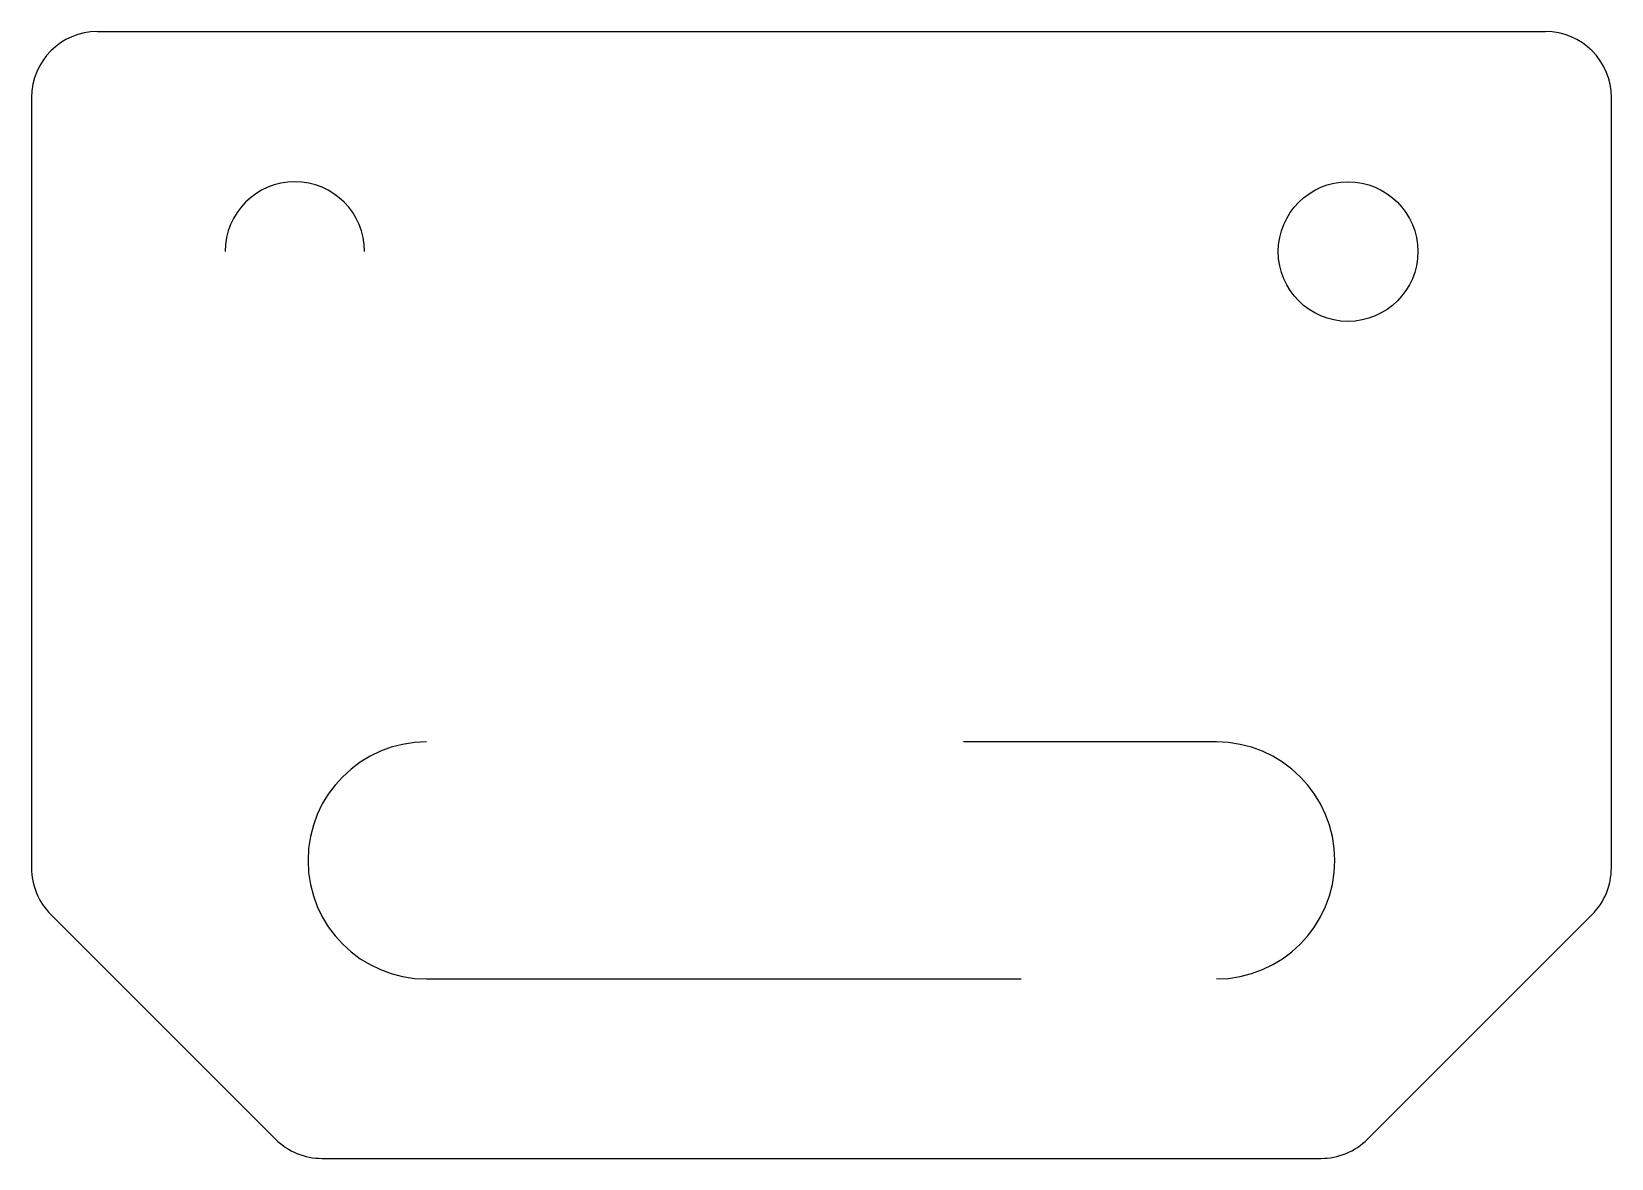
# Model space of a CAD drawing. Header units: millimetres. Extents: x 45 to 165, y 106 to 191.
import ezdxf

# ---------------------------------------------------------------- set-up
doc = ezdxf.new("R2010")
doc.units = ezdxf.units.MM
doc.header["$MEASUREMENT"] = 0
doc.layers.get('0').update_dxf_attribs({"lineweight": 0})

msp = doc.modelspace()

# ---------------------------------------------------------------- linework, layer by layer
at = {"color": 18, "lineweight": 25, "true_color": 0x000000}
for p, q in [((50.3, 191.49), (160.3, 191.49)), ((45.3, 186.49), (45.3, 127.97)), ((165.3, 127.97), (165.3, 186.49)), ((135.3, 137.53), (116.1, 137.53)), ((46.77, 124.43), (63.84, 107.36)), ((146.77, 107.36), (163.84, 124.43)), ((75.3, 119.53), (120.48, 119.53)), ((67.38, 105.9), (143.23, 105.9))]:
    msp.add_line(p, q, dxfattribs=at)
msp.add_circle((145.3, 174.78), 5.3, dxfattribs=at)
for points in [[(50.3, 191.49), (47.54, 191.49), (45.3, 189.25), (45.3, 186.49)], [(165.3, 186.49), (165.3, 189.25), (163.07, 191.49), (160.3, 191.49)], [(45.3, 127.97), (45.3, 126.64), (45.83, 125.37), (46.77, 124.43)], [(163.84, 124.43), (164.78, 125.37), (165.3, 126.64), (165.3, 127.97)], [(63.84, 107.36), (64.78, 106.42), (66.05, 105.9), (67.38, 105.9)], [(143.23, 105.9), (144.56, 105.9), (145.83, 106.42), (146.77, 107.36)]]:
    msp.add_open_spline(points, degree=3, dxfattribs=at)
for points in [[(70.6, 174.78), (70.6, 177.71), (68.23, 180.08), (65.3, 180.08), (62.38, 180.08), (60, 177.71), (60, 174.78)], [(75.3, 137.53), (70.33, 137.53), (66.3, 133.5), (66.3, 128.53), (66.3, 123.56), (70.33, 119.53), (75.3, 119.53)], [(135.3, 119.53), (140.27, 119.53), (144.3, 123.56), (144.3, 128.53), (144.3, 133.5), (140.27, 137.53), (135.3, 137.53)]]:
    msp.add_open_spline(points, degree=3, knots=[0, 0, 0, 0, 1, 1, 1, 2, 2, 2, 2], dxfattribs=at)

doc.saveas('drawing.dxf')
